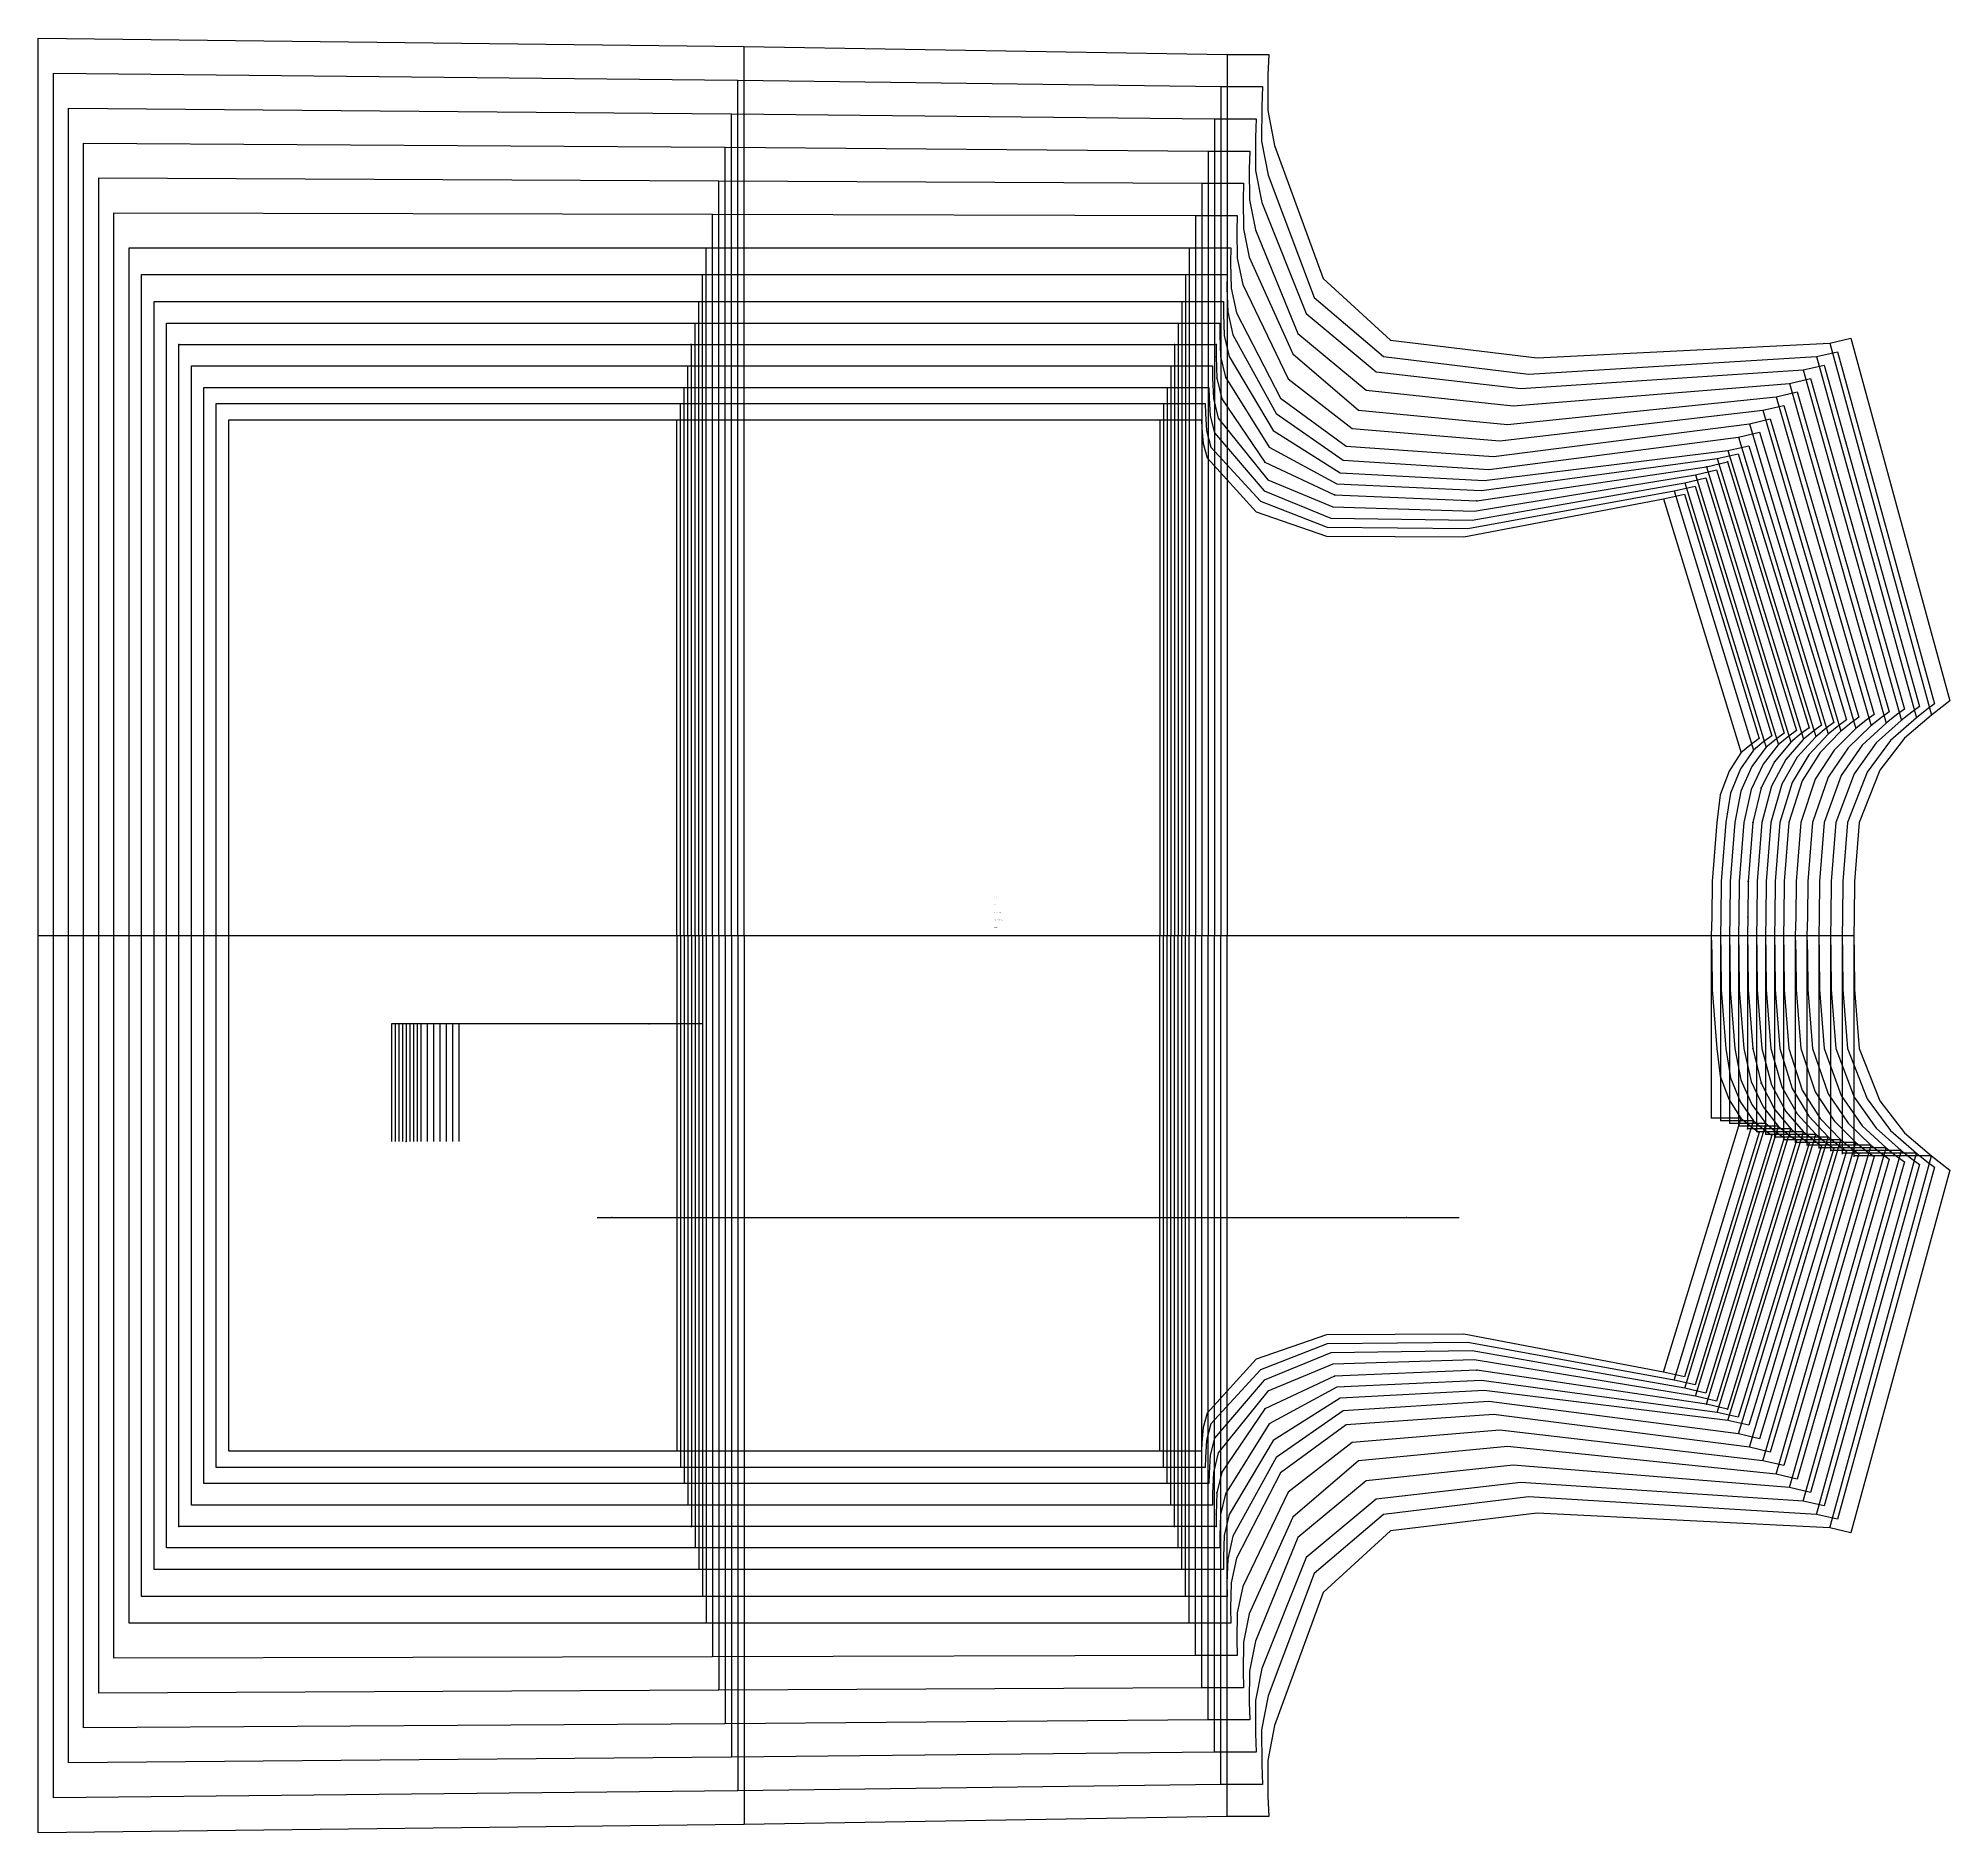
# Model space of a CAD drawing. Extents: x -2056 to 1542, y -610 to 774.
# Drawn here: x -2056 to -1167, y -61 to 774 of the extents above; entities that cross this region are included whole.
import ezdxf

# ---------------------------------------------------------------- set-up
doc = ezdxf.new("R2010")
doc.units = 0

# ---------------------------------------------------------------- blocks, each defined once
blk = doc.blocks.new('GMH1006FBK_42')
at = {"layer": '1'}
for points in [[(-1967.8066, 356.4154), (-1967.8066, 596.4124)], [(-1967.8066, 596.4124), (-1759.6206, 596.4124), (-1759.3107, 596.4124), (-1534.4649, 596.4124), (-1534.4649, 596.4124), (-1515.0669, 596.4124)], [(-1515.0669, 596.4124), (-1514.8916, 592.3966), (-1514.31, 585.371), (-1512.4151, 578.6781), (-1489.6542, 553.5905), (-1456.9822, 542.1707), (-1393.0072, 541.8481), (-1300.094, 559.5646), (-1300.094, 559.5646), (-1290.3404, 561.8125)], [(-1290.3404, 561.8125), (-1255.5094, 448.0408)], [(-1255.5094, 448.0408), (-1259.1111, 445.3891), (-1264.0133, 441.4165), (-1269.5733, 432.8084), (-1273.6602, 421.8991), (-1275.2807, 408.9299), (-1277.4448, 381.4801), (-1277.6023, 364.899), (-1277.8029, 356.4154)], [(-1967.8066, 116.4184), (-1967.8066, 356.4154)], [(-1277.8029, 356.4154), (-1277.6023, 347.9318), (-1277.4448, 331.3507), (-1275.2807, 303.9009), (-1273.6602, 290.9316), (-1269.5733, 280.0198), (-1264.0133, 271.4143), (-1259.1111, 267.4417), (-1255.5094, 264.79)], [(-1255.5094, 264.79), (-1290.3404, 151.0183)], [(-1290.3404, 151.0183), (-1300.094, 153.2662), (-1300.094, 153.2662), (-1393.0072, 170.9827), (-1456.9822, 170.6601), (-1489.6542, 159.2403), (-1512.4151, 134.1527), (-1514.31, 127.4573), (-1514.8916, 120.4316), (-1515.0669, 116.4184)], [(-1515.0669, 116.4184), (-1534.4649, 116.4184), (-1534.4649, 116.4184), (-1759.3107, 116.4184), (-1759.6206, 116.4184), (-1967.8066, 116.4184)]]:
    blk.add_lwpolyline(points, dxfattribs=at)
at = {"layer": '5'}
blk.add_line((-1796.3592, 225.166), (-1426.4691, 225.166), dxfattribs=at)
at = {"layer": '7'}
blk.add_line((-1796.3592, 225.166), (-1426.4691, 225.166), dxfattribs=at)
at = {"layer": '8'}
for p, q in [((-1759.3107, 356.4154), (-1759.3107, 596.4124)), ((-1534.4649, 596.4124), (-1534.4649, 356.4154)), ((-1300.094, 559.5646), (-1263.9472, 441.452)), ((-1967.8066, 356.4154), (-1277.8029, 356.4154)), ((-1759.3107, 356.4154), (-1759.3107, 116.4184)), ((-1534.4649, 116.4184), (-1534.4649, 356.4154)), ((-1277.8029, 356.4154), (-1277.8029, 271.3686)), ((-1300.094, 153.2662), (-1263.9472, 271.3787)), ((-1263.9472, 271.3787), (-1277.8029, 271.3787))]:
    blk.add_line(p, q, dxfattribs=at)
blk.add_lwpolyline([(-1778.8916, 315.2776), (-1892.041, 315.2776), (-1892.041, 260.5888)], dxfattribs=at)
at = {"layer": '1'}
for s, p in [('SIZE: 42', (-1611.658, 359.9714)), ('Piece Name: GMH1006FBK', (-1611.658, 356.4154))]:
    blk.add_text(s, height=0.25, dxfattribs=at).set_placement(p)
blk = doc.blocks.new('GMH1006FBK_44')
at = {"layer": '1'}
for points in [[(-1973.6055, 356.4154), (-1973.6055, 603.913)], [(-1973.6055, 603.913), (-1757.9188, 603.913), (-1757.6089, 603.913), (-1532.7631, 603.913), (-1532.7631, 603.913), (-1513.3651, 603.913)], [(-1513.3651, 603.913), (-1513.2482, 599.3384), (-1512.7326, 591.3349), (-1510.7133, 583.6794), (-1487.6501, 558.5588), (-1456.5377, 546.443), (-1391.1403, 545.7622), (-1295.0953, 563.3136), (-1295.0953, 563.3136), (-1285.3417, 565.5615)], [(-1285.3417, 565.5615), (-1249.7105, 449.2905)], [(-1249.7105, 449.2905), (-1253.3122, 446.6387), (-1258.2144, 442.6662), (-1264.2774, 433.9083), (-1268.8875, 422.7119), (-1271.0795, 408.9299), (-1273.2436, 381.4801), (-1273.4011, 364.899), (-1273.6018, 356.4154)], [(-1973.6055, 108.9178), (-1973.6055, 356.4154)], [(-1273.6018, 356.4154), (-1273.4011, 347.9318), (-1273.2436, 331.3507), (-1271.0795, 303.9009), (-1268.8875, 290.1189), (-1264.2774, 278.92), (-1258.2144, 270.1646), (-1253.3122, 266.192), (-1249.7105, 263.5403)], [(-1249.7105, 263.5403), (-1285.3417, 147.2693)], [(-1285.3417, 147.2693), (-1295.0953, 149.5171), (-1295.0953, 149.5171), (-1391.1403, 167.0685), (-1456.5377, 166.3878), (-1487.6501, 154.272), (-1510.7133, 129.1514), (-1512.7326, 121.4933), (-1513.2482, 113.4898), (-1513.3651, 108.9178)], [(-1513.3651, 108.9178), (-1532.7631, 108.9178), (-1532.7631, 108.9178), (-1757.6089, 108.9178), (-1757.9188, 108.9178), (-1973.6055, 108.9178)]]:
    blk.add_lwpolyline(points, dxfattribs=at)
at = {"layer": '5'}
blk.add_line((-1794.6574, 225.166), (-1424.7673, 225.166), dxfattribs=at)
at = {"layer": '7'}
blk.add_line((-1794.6574, 225.166), (-1424.7673, 225.166), dxfattribs=at)
at = {"layer": '8'}
for p, q in [((-1757.6089, 356.4154), (-1757.6089, 603.913)), ((-1532.7631, 603.913), (-1532.7631, 356.4154)), ((-1295.0953, 563.3136), (-1258.1484, 442.7017)), ((-1973.6055, 356.4154), (-1273.6018, 356.4154)), ((-1757.6089, 356.4154), (-1757.6089, 108.9178)), ((-1532.7631, 108.9178), (-1532.7631, 356.4154)), ((-1273.6018, 356.4154), (-1273.6018, 270.1214)), ((-1295.0953, 149.5171), (-1258.1484, 270.1291)), ((-1258.1484, 270.1291), (-1273.6018, 270.1291))]:
    blk.add_line(p, q, dxfattribs=at)
blk.add_lwpolyline([(-1777.1898, 315.2776), (-1890.3392, 315.2776), (-1890.3392, 260.5888)], dxfattribs=at)
at = {"layer": '1'}
for s, p in [('SIZE: 44', (-1611.658, 359.9714)), ('Piece Name: GMH1006FBK', (-1611.658, 356.4154))]:
    blk.add_text(s, height=0.25, dxfattribs=at).set_placement(p)
blk = doc.blocks.new('GMH1006FBK_46')
at = {"layer": '1'}
for points in [[(-1979.4043, 356.4154), (-1979.4043, 611.4136)], [(-1979.4043, 611.4136), (-1756.217, 611.4136), (-1755.9071, 611.4136), (-1531.0613, 611.4136), (-1531.0613, 611.4136), (-1511.6633, 611.4136)], [(-1511.6633, 611.4136), (-1511.5693, 606.6384), (-1511.074, 598.2793), (-1509.0115, 590.2783), (-1485.9153, 563.273), (-1454.9578, 550.5755), (-1389.1565, 549.7069), (-1290.0965, 567.0627), (-1290.0965, 567.0627), (-1280.3429, 569.3106)], [(-1280.3429, 569.3106), (-1243.9117, 450.5402)], [(-1243.9117, 450.5402), (-1247.5134, 447.8884), (-1252.4156, 443.9158), (-1258.9815, 435.0081), (-1264.1098, 423.5247), (-1266.8784, 408.9299), (-1269.0425, 381.4801), (-1269.1999, 364.899), (-1269.4006, 356.4154)], [(-1979.4043, 101.4172), (-1979.4043, 356.4154)], [(-1269.4006, 356.4154), (-1269.1999, 347.9318), (-1269.0425, 331.3507), (-1266.8784, 303.9009), (-1264.1098, 289.3061), (-1258.9815, 277.8202), (-1252.4156, 268.9149), (-1247.5134, 264.9424), (-1243.9117, 262.2906)], [(-1243.9117, 262.2906), (-1280.3429, 143.5202)], [(-1280.3429, 143.5202), (-1290.0965, 145.7681), (-1290.0965, 145.7681), (-1389.1565, 163.1239), (-1454.9578, 162.2552), (-1485.9153, 149.5578), (-1509.0115, 122.5525), (-1511.074, 114.549), (-1511.5693, 106.1898), (-1511.6633, 101.4172)], [(-1511.6633, 101.4172), (-1531.0613, 101.4172), (-1531.0613, 101.4172), (-1755.9071, 101.4172), (-1756.217, 101.4172), (-1979.4043, 101.4172)]]:
    blk.add_lwpolyline(points, dxfattribs=at)
at = {"layer": '5'}
blk.add_line((-1792.9556, 225.166), (-1423.0655, 225.166), dxfattribs=at)
at = {"layer": '7'}
blk.add_line((-1792.9556, 225.166), (-1423.0655, 225.166), dxfattribs=at)
at = {"layer": '8'}
for p, q in [((-1755.9071, 356.4154), (-1755.9071, 611.4136)), ((-1531.0613, 611.4136), (-1531.0613, 356.4154)), ((-1290.0965, 567.0627), (-1252.3496, 443.9514)), ((-1979.4043, 356.4154), (-1269.4006, 356.4154)), ((-1755.9071, 356.4154), (-1755.9071, 101.4172)), ((-1531.0613, 101.4172), (-1531.0613, 356.4154)), ((-1269.4006, 356.4154), (-1269.4006, 268.8768)), ((-1290.0965, 145.7681), (-1252.3496, 268.8794)), ((-1252.3496, 268.8794), (-1269.4006, 268.8794))]:
    blk.add_line(p, q, dxfattribs=at)
blk.add_lwpolyline([(-1775.488, 315.2776), (-1888.6374, 315.2776), (-1888.6374, 260.5888)], dxfattribs=at)
at = {"layer": '1'}
for s, p in [('SIZE: 46', (-1611.658, 359.9714)), ('Piece Name: GMH1006FBK', (-1611.658, 356.4154))]:
    blk.add_text(s, height=0.25, dxfattribs=at).set_placement(p)
blk = doc.blocks.new('GMH1006FBK_48')
at = {"layer": '1'}
for points in [[(-1985.2031, 356.4154), (-1985.2031, 621.4136)], [(-1985.2031, 621.4136), (-1754.5152, 621.4136), (-1754.2053, 621.4136), (-1529.3594, 621.4136), (-1529.3594, 621.4136), (-1509.9615, 621.4136)], [(-1509.9615, 621.4136), (-1509.9412, 615.9247), (-1509.5297, 606.3107), (-1507.3097, 597.0779), (-1484.2135, 568.3987), (-1453.9875, 555.846), (-1388.1583, 553.9334), (-1285.0978, 570.8117), (-1285.0978, 570.8117), (-1275.3442, 573.0596)], [(-1275.3442, 573.0596), (-1238.1129, 451.7899)], [(-1238.1129, 451.7899), (-1241.7146, 449.1381), (-1246.6168, 445.1655), (-1253.6831, 436.1079), (-1259.3346, 424.3375), (-1262.6772, 408.9299), (-1264.8413, 381.4801), (-1264.9988, 364.899), (-1265.1995, 356.4154)], [(-1985.2031, 91.4172), (-1985.2031, 356.4154)], [(-1265.1995, 356.4154), (-1264.9988, 347.9318), (-1264.8413, 331.3507), (-1262.6772, 303.9009), (-1259.3346, 288.4932), (-1253.6831, 276.7204), (-1246.6168, 267.6653), (-1241.7146, 263.6927), (-1238.1129, 261.0409)], [(-1238.1129, 261.0409), (-1275.3442, 139.7712)], [(-1275.3442, 139.7712), (-1285.0978, 142.0191), (-1285.0978, 142.0191), (-1388.1583, 158.8974), (-1453.9875, 156.9847), (-1484.2135, 144.4321), (-1507.3097, 115.7529), (-1509.5297, 106.5175), (-1509.9412, 96.9036), (-1509.9615, 91.4172)], [(-1509.9615, 91.4172), (-1529.3594, 91.4172), (-1529.3594, 91.4172), (-1754.2053, 91.4172), (-1754.5152, 91.4172), (-1985.2031, 91.4172)]]:
    blk.add_lwpolyline(points, dxfattribs=at)
at = {"layer": '5'}
blk.add_line((-1791.2538, 225.166), (-1421.3637, 225.166), dxfattribs=at)
at = {"layer": '7'}
blk.add_line((-1791.2538, 225.166), (-1421.3637, 225.166), dxfattribs=at)
at = {"layer": '8'}
for p, q in [((-1754.2053, 356.4154), (-1754.2053, 621.4136)), ((-1529.3594, 621.4136), (-1529.3594, 356.4154)), ((-1285.0978, 570.8117), (-1246.5508, 445.2011)), ((-1985.2031, 356.4154), (-1265.1995, 356.4154)), ((-1754.2053, 356.4154), (-1754.2053, 91.4172)), ((-1529.3594, 91.4172), (-1529.3594, 356.4154)), ((-1265.1995, 356.4154), (-1265.1995, 267.6297)), ((-1285.0978, 142.0191), (-1246.5508, 267.6297)), ((-1246.5508, 267.6297), (-1265.1995, 267.6297))]:
    blk.add_line(p, q, dxfattribs=at)
blk.add_lwpolyline([(-1773.7862, 315.2776), (-1886.9356, 315.2776), (-1886.9356, 260.5888)], dxfattribs=at)
at = {"layer": '1'}
for s, p in [('SIZE: 48', (-1611.658, 359.9714)), ('Piece Name: GMH1006FBK', (-1611.658, 356.4154))]:
    blk.add_text(s, height=0.25, dxfattribs=at).set_placement(p)
blk = doc.blocks.new('GMH1006FBK_50')
at = {"layer": '1'}
for points in [[(-1991.0019, 356.4154), (-1991.0019, 631.4136)], [(-1991.0019, 631.4136), (-1752.8134, 631.4136), (-1752.5035, 631.4136), (-1527.6577, 631.4136), (-1527.6577, 631.4136), (-1508.2597, 631.4136)], [(-1508.2597, 631.4136), (-1508.2597, 625.7265), (-1507.8711, 615.7595), (-1505.6079, 606.1787), (-1485.641, 576.6537), (-1453.2052, 561.528), (-1386.9036, 558.5969), (-1280.0991, 574.5607), (-1280.0991, 574.5607), (-1270.3455, 576.8086)], [(-1270.3455, 576.8086), (-1232.3141, 453.0395)], [(-1232.3141, 453.0395), (-1235.9158, 450.3878), (-1240.818, 446.4152), (-1248.3847, 437.2102), (-1254.5568, 425.1503), (-1258.4761, 408.9299), (-1260.6401, 381.4801), (-1260.7976, 364.899), (-1260.9983, 356.4154)], [(-1991.0019, 81.4172), (-1991.0019, 356.4154)], [(-1260.9983, 356.4154), (-1260.7976, 347.9318), (-1260.6401, 331.3507), (-1258.4761, 303.9009), (-1254.5568, 287.6805), (-1248.3847, 275.6205), (-1240.818, 266.4156), (-1235.9158, 262.443), (-1232.3141, 259.7912)], [(-1232.3141, 259.7912), (-1270.3455, 136.0221)], [(-1270.3455, 136.0221), (-1280.0991, 138.27), (-1280.0991, 138.27), (-1386.9036, 154.2339), (-1453.2052, 151.3028), (-1485.641, 136.1771), (-1505.6079, 106.6521), (-1507.8711, 97.0712), (-1508.2597, 87.1043), (-1508.2597, 81.4172)], [(-1508.2597, 81.4172), (-1527.6577, 81.4172), (-1527.6577, 81.4172), (-1752.5035, 81.4172), (-1752.8134, 81.4172), (-1991.0019, 81.4172)]]:
    blk.add_lwpolyline(points, dxfattribs=at)
at = {"layer": '2'}
for p in [(-1991.0019, 631.4136), (-1991.0019, 631.4136), (-1752.5035, 631.4136), (-1527.6577, 631.4136), (-1527.6577, 631.4136), (-1527.6577, 631.4136), (-1508.2597, 631.4136), (-1508.2597, 631.4136), (-1280.0991, 574.5607), (-1280.0991, 574.5607), (-1280.0991, 574.5607), (-1270.3455, 576.8086), (-1270.3455, 576.8086), (-1240.818, 446.4152), (-1240.752, 446.4508), (-1232.3141, 453.0395), (-1232.3141, 453.0395), (-1991.0019, 356.4154), (-1991.0019, 356.4154), (-1991.0019, 356.4154), (-1752.5035, 356.4154), (-1752.5035, 356.4154), (-1527.6577, 356.4154), (-1527.6577, 356.4154), (-1260.9983, 356.4154), (-1260.9983, 356.4154), (-1260.9983, 356.4154), (-1260.9983, 356.4154), (-1885.2338, 315.2776), (-1772.0844, 315.2776), (-1885.2338, 260.5888), (-1260.9983, 266.38), (-1260.9983, 266.38), (-1240.818, 266.4156), (-1240.752, 266.38), (-1240.752, 266.38), (-1232.3141, 259.7912), (-1232.3141, 259.7912), (-1789.552, 225.166), (-1419.6619, 225.166), (-1280.0991, 138.27), (-1280.0991, 138.27), (-1280.0991, 138.27), (-1270.3455, 136.0221), (-1270.3455, 136.0221), (-1991.0019, 81.4172), (-1991.0019, 81.4172), (-1752.5035, 81.4172), (-1527.6577, 81.4172), (-1527.6577, 81.4172), (-1527.6577, 81.4172), (-1508.2597, 81.4172), (-1508.2597, 81.4172)]:
    blk.add_point(p, dxfattribs=at)
at = {"layer": '3'}
for p in [(-1752.8134, 631.4136), (-1752.5035, 631.4136), (-1508.2597, 625.7265), (-1507.8711, 615.7595), (-1505.6079, 606.1787), (-1485.641, 576.6537), (-1453.2052, 561.528), (-1386.9036, 558.5969), (-1235.9158, 450.3878), (-1248.3847, 437.2102), (-1254.5568, 425.1503), (-1258.4761, 408.9299), (-1260.6401, 381.4801), (-1260.7976, 364.899), (-1260.7976, 347.9318), (-1260.6401, 331.3507), (-1258.4761, 303.9009), (-1254.5568, 287.6805), (-1248.3847, 275.6205), (-1235.9158, 262.443), (-1453.2052, 151.3028), (-1386.9036, 154.2339), (-1485.641, 136.1771), (-1505.6079, 106.6521), (-1507.8711, 97.0712), (-1752.8134, 81.4172), (-1752.5035, 81.4172), (-1508.2597, 87.1043)]:
    blk.add_point(p, dxfattribs=at)
at = {"layer": '4'}
for p in [(-1752.5035, 631.4136, -3.998), (-1280.0991, 574.5607, -3.998), (-1280.0991, 138.27, -3.998), (-1752.5035, 81.4172, -3.998)]:
    blk.add_point(p, dxfattribs=at)
at = {"layer": '5'}
blk.add_line((-1789.552, 225.166), (-1419.6619, 225.166), dxfattribs=at)
at = {"layer": '7'}
blk.add_line((-1789.552, 225.166), (-1419.6619, 225.166), dxfattribs=at)
at = {"layer": '8'}
for p, q in [((-1752.5035, 356.4154), (-1752.5035, 631.4136)), ((-1527.6577, 631.4136), (-1527.6577, 356.4154)), ((-1280.0991, 574.5607), (-1240.752, 446.4508)), ((-1991.0019, 356.4154), (-1260.9983, 356.4154)), ((-1752.5035, 356.4154), (-1752.5035, 81.4172)), ((-1527.6577, 81.4172), (-1527.6577, 356.4154)), ((-1260.9983, 356.4154), (-1260.9983, 266.38)), ((-1280.0991, 138.27), (-1240.752, 266.38)), ((-1240.752, 266.38), (-1260.9983, 266.38))]:
    blk.add_line(p, q, dxfattribs=at)
blk.add_lwpolyline([(-1772.0844, 315.2776), (-1885.2338, 315.2776), (-1885.2338, 260.5888)], dxfattribs=at)
at = {"layer": '1'}
for s, p in [('SIZE: 50', (-1611.658, 374.1954)), ('CATEGORY: BACK', (-1611.658, 367.0834)), ('Fabric: 1', (-1611.658, 370.6394)), ('ANNOTATION: 1XFABRIC', (-1611.658, 363.5274)), ('Quantity: 1', (-1611.658, 359.9714)), ('Piece Name: GMH1006FBK', (-1611.658, 356.4154))]:
    blk.add_text(s, height=0.25, dxfattribs=at).set_placement(p)
at = {"layer": '2'}
for s, p in [('# 20', (-1991.0019, 631.4136)), ('# 20', (-1991.0019, 631.4136)), ('# 21', (-1752.5035, 631.4136)), ('# 23', (-1527.6577, 631.4136)), ('# 23', (-1527.6577, 631.4136)), ('# 23', (-1527.6577, 631.4136)), ('# 23', (-1508.2597, 631.4136)), ('# 23', (-1508.2597, 631.4136)), ('# 28', (-1280.0991, 574.5607)), ('# 28', (-1280.0991, 574.5607)), ('# 28', (-1270.3455, 576.8086)), ('# 28', (-1270.3455, 576.8086)), ('# 29', (-1240.818, 446.4152)), ('# 29', (-1240.752, 446.4508)), ('# 29', (-1232.3141, 453.0395)), ('# 29', (-1232.3141, 453.0395)), ('# 19', (-1991.0019, 356.4154)), ('# 19', (-1991.0019, 356.4154)), ('# 19', (-1991.0019, 356.4154)), ('# 31', (-1752.5035, 356.4154)), ('# 31', (-1752.5035, 356.4154)), ('# 31', (-1527.6577, 356.4154)), ('# 31', (-1527.6577, 356.4154)), ('# 1', (-1260.9983, 356.4154)), ('# 1', (-1260.9983, 356.4154)), ('# 1', (-1260.9983, 356.4154)), ('# 33', (-1260.9983, 266.38)), ('# 34', (-1260.9983, 266.38)), ('# 5', (-1240.818, 266.4156)), ('# 5', (-1240.752, 266.38)), ('# 5', (-1240.752, 266.38)), ('# 6', (-1232.3141, 259.7912)), ('# 6', (-1232.3141, 259.7912)), ('# 8', (-1280.0991, 138.27)), ('# 8', (-1280.0991, 138.27)), ('# 7', (-1270.3455, 136.0221)), ('# 7', (-1270.3455, 136.0221)), ('# 18', (-1991.0019, 81.4172)), ('# 18', (-1991.0019, 81.4172)), ('# 32', (-1752.5035, 81.4172)), ('# 14', (-1527.6577, 81.4172)), ('# 15', (-1527.6577, 81.4172)), ('# 15', (-1527.6577, 81.4172)), ('# 13', (-1508.2597, 81.4172)), ('# 13', (-1508.2597, 81.4172))]:
    blk.add_text(s, height=0.25, dxfattribs=at).set_placement(p)
at = {"layer": '3'}
for s, p in [('# 21', (-1752.8134, 631.4136)), ('# 22', (-1752.5035, 631.4136)), ('# 24', (-1505.6079, 606.1787)), ('# 25', (-1485.641, 576.6537)), ('# 26', (-1453.2052, 561.528)), ('# 27', (-1386.9036, 558.5969)), ('# 30', (-1254.5568, 425.1503)), ('# 3', (-1258.4761, 408.9299)), ('# 2', (-1260.6401, 381.4801)), ('# 2', (-1260.6401, 331.3507)), ('# 3', (-1258.4761, 303.9009)), ('# 4', (-1254.5568, 287.6805)), ('# 10', (-1453.2052, 151.3028)), ('# 9', (-1386.9036, 154.2339)), ('# 11', (-1485.641, 136.1771)), ('# 12', (-1505.6079, 106.6521)), ('# 17', (-1752.8134, 81.4172)), ('# 16', (-1752.5035, 81.4172))]:
    blk.add_text(s, height=0.25, dxfattribs=at).set_placement(p)
at = {"layer": '8'}
for s, p in [('O', (-1527.6577, 631.4136)), ('O', (-1280.0991, 574.5607)), ('W', (-1991.0019, 356.4154)), ('O', (-1752.5035, 356.4154)), ('O', (-1752.5035, 356.4154)), ('NM', (-1260.9983, 356.4154)), ('B', (-1772.0844, 315.2776)), ('NM', (-1240.752, 266.38)), ('O', (-1280.0991, 138.27)), ('O', (-1527.6577, 81.4172))]:
    blk.add_text(s, height=0.25, dxfattribs=at).set_placement(p)
blk = doc.blocks.new('GMH1006FBK_52')
at = {"layer": '1'}
for points in [[(-1996.8007, 356.4154), (-1996.8007, 641.4135)], [(-1996.8007, 641.4135), (-1751.1116, 641.4135), (-1750.8017, 641.4135), (-1525.9559, 641.4135), (-1525.9559, 641.4135), (-1506.5579, 641.4135)], [(-1506.5579, 641.4135), (-1506.5579, 635.7468), (-1506.1667, 625.818), (-1503.9061, 616.2777), (-1483.6598, 583.6413), (-1452.0469, 566.575), (-1384.7954, 563.5549), (-1275.1004, 578.3098), (-1275.1004, 578.3098), (-1265.3468, 580.5577)], [(-1265.3468, 580.5577), (-1226.5152, 454.2892)], [(-1226.5152, 454.2892), (-1230.117, 451.6375), (-1235.0192, 447.6649), (-1243.0913, 438.3075), (-1249.7842, 425.9606), (-1254.2749, 408.9299), (-1256.439, 381.4801), (-1256.5965, 364.899), (-1256.7971, 356.4154)], [(-1996.8007, 71.4172), (-1996.8007, 356.4154)], [(-1256.7971, 356.4154), (-1256.5965, 347.9318), (-1256.439, 331.3507), (-1254.2749, 303.9009), (-1249.7842, 286.8702), (-1243.0913, 274.5207), (-1235.0192, 265.1659), (-1230.117, 261.1933), (-1226.5152, 258.5416)], [(-1226.5152, 258.5416), (-1265.3468, 132.2731)], [(-1265.3468, 132.2731), (-1275.1004, 134.521), (-1275.1004, 134.521), (-1384.7954, 149.2758), (-1452.0469, 146.2558), (-1483.6598, 129.1895), (-1503.9061, 96.5531), (-1506.1667, 87.0103), (-1506.5579, 77.0814), (-1506.5579, 71.4172)], [(-1506.5579, 71.4172), (-1525.9559, 71.4172), (-1525.9559, 71.4172), (-1750.8017, 71.4172), (-1751.1116, 71.4172), (-1996.8007, 71.4172)]]:
    blk.add_lwpolyline(points, dxfattribs=at)
at = {"layer": '5'}
blk.add_line((-1787.8502, 225.166), (-1417.9601, 225.166), dxfattribs=at)
at = {"layer": '7'}
blk.add_line((-1787.8502, 225.166), (-1417.9601, 225.166), dxfattribs=at)
at = {"layer": '8'}
for p, q in [((-1750.8017, 356.4154), (-1750.8017, 641.4135)), ((-1525.9559, 641.4135), (-1525.9559, 356.4154)), ((-1275.1004, 578.3098), (-1234.9531, 447.7004)), ((-1996.8007, 356.4154), (-1256.7971, 356.4154)), ((-1750.8017, 356.4154), (-1750.8017, 71.4172)), ((-1525.9559, 71.4172), (-1525.9559, 356.4154)), ((-1256.7971, 356.4154), (-1256.7971, 265.1354)), ((-1275.1004, 134.521), (-1234.9531, 265.1303)), ((-1234.9531, 265.1303), (-1256.7971, 265.1303))]:
    blk.add_line(p, q, dxfattribs=at)
blk.add_lwpolyline([(-1770.3826, 315.2776), (-1883.532, 315.2776), (-1883.532, 260.5888)], dxfattribs=at)
at = {"layer": '1'}
for s, p in [('SIZE: 52', (-1611.658, 359.9714)), ('Piece Name: GMH1006FBK', (-1611.658, 356.4154))]:
    blk.add_text(s, height=0.25, dxfattribs=at).set_placement(p)
blk = doc.blocks.new('GMH1006FBK_54')
at = {"layer": '1'}
for points in [[(-2002.5995, 356.4154), (-2002.5995, 651.4135)], [(-2002.5995, 651.4135), (-1749.4098, 651.4135), (-1749.0999, 651.4135), (-1524.2541, 651.4135), (-1524.2541, 651.4135), (-1504.8561, 651.4135)], [(-1504.8561, 651.4135), (-1504.8637, 645.6579), (-1504.4827, 635.5741), (-1502.2043, 625.8789), (-1481.7014, 591.3501), (-1450.5636, 571.7668), (-1383.4745, 568.1193), (-1270.1017, 582.0588), (-1270.1017, 582.0588), (-1260.3481, 584.3067)], [(-1260.3481, 584.3067), (-1220.7164, 455.5389)], [(-1220.7164, 455.5389), (-1224.3182, 452.8871), (-1229.2204, 448.9146), (-1237.7929, 439.4099), (-1245.009, 426.7759), (-1250.0738, 408.9299), (-1252.2378, 381.4801), (-1252.3953, 364.899), (-1252.596, 356.4154)], [(-2002.5995, 61.4173), (-2002.5995, 356.4154)], [(-1252.596, 356.4154), (-1252.3953, 347.9318), (-1252.2378, 331.3507), (-1250.0738, 303.9009), (-1245.009, 286.0548), (-1237.7929, 273.4183), (-1229.2204, 263.9162), (-1224.3182, 259.9436), (-1220.7164, 257.2919)], [(-1220.7164, 257.2919), (-1260.3481, 128.524)], [(-1260.3481, 128.524), (-1270.1017, 130.772), (-1270.1017, 130.772), (-1383.4745, 144.7115), (-1450.5636, 141.064), (-1481.7014, 121.4806), (-1502.2043, 86.9519), (-1504.4827, 77.2541), (-1504.8637, 67.1703), (-1504.8561, 61.4173)], [(-1504.8561, 61.4173), (-1524.2541, 61.4173), (-1524.2541, 61.4173), (-1749.0999, 61.4173), (-1749.4098, 61.4173), (-2002.5995, 61.4173)]]:
    blk.add_lwpolyline(points, dxfattribs=at)
at = {"layer": '5'}
blk.add_line((-1786.1484, 225.166), (-1416.2583, 225.166), dxfattribs=at)
at = {"layer": '7'}
blk.add_line((-1786.1484, 225.166), (-1416.2583, 225.166), dxfattribs=at)
at = {"layer": '8'}
for p, q in [((-1749.0999, 356.4154), (-1749.0999, 651.4135)), ((-1524.2541, 651.4135), (-1524.2541, 356.4154)), ((-1270.1017, 582.0588), (-1229.1543, 448.9501)), ((-2002.5995, 356.4154), (-1252.596, 356.4154)), ((-1749.0999, 356.4154), (-1749.0999, 61.4173)), ((-1524.2541, 61.4173), (-1524.2541, 356.4154)), ((-1252.596, 356.4154), (-1252.596, 263.8883)), ((-1270.1017, 130.772), (-1229.1543, 263.8807)), ((-1229.1543, 263.8807), (-1252.596, 263.8807))]:
    blk.add_line(p, q, dxfattribs=at)
blk.add_lwpolyline([(-1768.6808, 315.2776), (-1881.8302, 315.2776), (-1881.8302, 260.5888)], dxfattribs=at)
at = {"layer": '1'}
for s, p in [('SIZE: 54', (-1611.658, 359.9714)), ('Piece Name: GMH1006FBK', (-1611.658, 356.4154))]:
    blk.add_text(s, height=0.25, dxfattribs=at).set_placement(p)
blk = doc.blocks.new('GMH1006FBK_56')
at = {"layer": '1'}
for points in [[(-2008.3984, 356.4154), (-2008.3984, 663.9129)], [(-2008.3984, 663.9129), (-1747.708, 663.9129), (-1747.3981, 663.9129), (-1522.5523, 663.9129), (-1522.5523, 663.9129), (-1503.1543, 663.9129)], [(-1503.1543, 663.9129), (-1503.2178, 657.6238), (-1502.9003, 646.5977), (-1500.5025, 635.9779), (-1480.2562, 599.3156), (-1449.1336, 577.624), (-1381.3918, 573.2552), (-1265.1029, 588.3098), (-1265.1029, 588.3098), (-1255.3493, 590.5577)], [(-1255.3493, 590.5577), (-1214.9176, 456.7886)], [(-1214.9176, 456.7886), (-1218.5193, 454.1368), (-1223.4215, 450.1642), (-1232.497, 440.5097), (-1240.2313, 427.5862), (-1245.8726, 408.9299), (-1248.0367, 381.4801), (-1248.1942, 364.899), (-1248.3948, 356.4154)], [(-2008.3984, 48.9179), (-2008.3984, 356.4154)], [(-1248.3948, 356.4154), (-1248.1942, 347.9318), (-1248.0367, 331.3507), (-1245.8726, 303.9009), (-1240.2313, 285.2446), (-1232.497, 272.3185), (-1223.4215, 262.6665), (-1218.5193, 258.694), (-1214.9176, 256.0422)], [(-1214.9176, 256.0422), (-1255.3493, 122.2731)], [(-1255.3493, 122.2731), (-1265.1029, 124.521), (-1265.1029, 124.521), (-1381.3918, 139.5756), (-1449.1336, 135.2068), (-1480.2562, 113.5152), (-1500.5025, 76.8528), (-1502.9003, 66.2305), (-1503.2178, 55.2044), (-1503.1543, 48.9179)], [(-1503.1543, 48.9179), (-1522.5523, 48.9179), (-1522.5523, 48.9179), (-1747.3981, 48.9179), (-1747.708, 48.9179), (-2008.3984, 48.9179)]]:
    blk.add_lwpolyline(points, dxfattribs=at)
at = {"layer": '5'}
blk.add_line((-1784.4466, 225.166), (-1414.5565, 225.166), dxfattribs=at)
at = {"layer": '7'}
blk.add_line((-1784.4466, 225.166), (-1414.5565, 225.166), dxfattribs=at)
at = {"layer": '8'}
for p, q in [((-1747.3981, 356.4154), (-1747.3981, 663.9129)), ((-1522.5523, 663.9129), (-1522.5523, 356.4154)), ((-1265.1029, 588.3098), (-1223.3555, 450.1998)), ((-2008.3984, 356.4154), (-1248.3948, 356.4154)), ((-1747.3981, 356.4154), (-1747.3981, 48.9179)), ((-1522.5523, 48.9179), (-1522.5523, 356.4154)), ((-1248.3948, 356.4154), (-1248.3948, 262.57)), ((-1265.1029, 124.521), (-1223.3555, 262.631)), ((-1223.3555, 262.631), (-1248.3948, 262.631))]:
    blk.add_line(p, q, dxfattribs=at)
blk.add_lwpolyline([(-1766.979, 315.2776), (-1880.1284, 315.2776), (-1880.1284, 260.5888)], dxfattribs=at)
at = {"layer": '1'}
for s, p in [('SIZE: 56', (-1611.658, 359.9714)), ('Piece Name: GMH1006FBK', (-1611.658, 356.4154))]:
    blk.add_text(s, height=0.25, dxfattribs=at).set_placement(p)
blk = doc.blocks.new('GMH1006FBK_58')
at = {"layer": '1'}
for points in [[(-2014.1972, 356.4154), (-2014.1972, 676.4122)], [(-2014.1972, 676.4122), (-1746.0062, 676.4122), (-1745.6963, 676.4122), (-1520.8504, 676.4122), (-1520.8504, 676.4122), (-1501.4525, 676.4122)], [(-1501.4525, 676.4122), (-1501.5719, 669.6101), (-1501.3102, 657.6822), (-1498.8007, 646.1786), (-1478.2978, 606.5114), (-1447.7823, 584.0781), (-1379.1184, 579.341), (-1260.1042, 594.5607), (-1260.1042, 594.5607), (-1250.3506, 596.8086)], [(-1250.3506, 596.8086), (-1209.1188, 458.0383)], [(-1209.1188, 458.0383), (-1212.7205, 455.3865), (-1217.6227, 451.4139), (-1227.1985, 441.6095), (-1235.4561, 428.399), (-1241.6714, 408.9299), (-1243.8355, 381.4801), (-1243.993, 364.899), (-1244.1936, 356.4154)], [(-2014.1972, 36.4186), (-2014.1972, 356.4154)], [(-1244.1936, 356.4154), (-1243.993, 347.9318), (-1243.8355, 331.3507), (-1241.6714, 303.9009), (-1235.4561, 284.4318), (-1227.1985, 271.2187), (-1217.6227, 261.4169), (-1212.7205, 257.4443), (-1209.1188, 254.7925)], [(-1209.1188, 254.7925), (-1250.3506, 116.0222)], [(-1250.3506, 116.0222), (-1260.1042, 118.2701), (-1260.1042, 118.2701), (-1379.1184, 133.4897), (-1447.7823, 128.7526), (-1478.2978, 106.3194), (-1498.8007, 66.6522), (-1501.3102, 55.146), (-1501.5719, 43.2182), (-1501.4525, 36.4186)], [(-1501.4525, 36.4186), (-1520.8504, 36.4186), (-1520.8504, 36.4186), (-1745.6963, 36.4186), (-1746.0062, 36.4186), (-2014.1972, 36.4186)]]:
    blk.add_lwpolyline(points, dxfattribs=at)
at = {"layer": '5'}
blk.add_line((-1782.7448, 225.166), (-1412.8547, 225.166), dxfattribs=at)
at = {"layer": '7'}
blk.add_line((-1782.7448, 225.166), (-1412.8547, 225.166), dxfattribs=at)
at = {"layer": '8'}
for p, q in [((-1745.6963, 356.4154), (-1745.6963, 676.4122)), ((-1520.8504, 676.4122), (-1520.8504, 356.4154)), ((-1260.1042, 594.5607), (-1217.5567, 451.4495)), ((-2014.1972, 356.4154), (-1244.1936, 356.4154)), ((-1745.6963, 356.4154), (-1745.6963, 36.4186)), ((-1520.8504, 36.4186), (-1520.8504, 356.4154)), ((-1244.1936, 356.4154), (-1244.1936, 261.2543)), ((-1260.1042, 118.2701), (-1217.5567, 261.3813)), ((-1217.5567, 261.3813), (-1244.1936, 261.3813))]:
    blk.add_line(p, q, dxfattribs=at)
blk.add_lwpolyline([(-1765.2772, 315.2776), (-1878.4266, 315.2776), (-1878.4266, 260.5888)], dxfattribs=at)
at = {"layer": '1'}
for s, p in [('SIZE: 58', (-1611.658, 359.9714)), ('Piece Name: GMH1006FBK', (-1611.658, 356.4154))]:
    blk.add_text(s, height=0.25, dxfattribs=at).set_placement(p)
blk = doc.blocks.new('GMH1006FBK_60')
at = {"layer": '1'}
for points in [[(-2021.2457, 356.4154), (-2021.2457, 692.6631)], [(-2021.2457, 692.6631), (-1743.0547, 692.0129), (-1742.7449, 692.0129), (-1517.899, 691.4135), (-1517.899, 691.4135), (-1498.501, 691.4135)], [(-1498.501, 691.4135), (-1498.6636, 684.1871), (-1498.4527, 671.5126), (-1495.8492, 659.2774), (-1474.7088, 615.503), (-1444.907, 592.2518), (-1376.167, 586.5699), (-1253.8558, 600.8116), (-1253.8558, 600.8116), (-1244.1022, 603.0595)], [(-1244.1022, 603.0595), (-1202.0703, 459.2879)], [(-1202.0703, 459.2879), (-1205.672, 456.6362), (-1210.5742, 452.6636), (-1220.6529, 442.7093), (-1229.4312, 429.2118), (-1236.2206, 408.9299), (-1238.3847, 381.4801), (-1238.5422, 364.899), (-1238.7428, 356.4154)], [(-2021.2457, 20.1676), (-2021.2457, 356.4154)], [(-1238.7428, 356.4154), (-1238.5422, 347.9318), (-1238.3847, 331.3507), (-1236.2206, 303.9009), (-1229.4312, 283.619), (-1220.6529, 270.1189), (-1210.5742, 260.1672), (-1205.672, 256.1946), (-1202.0703, 253.5428)], [(-1202.0703, 253.5428), (-1244.1022, 109.7712)], [(-1244.1022, 109.7712), (-1253.8558, 112.0191), (-1253.8558, 112.0191), (-1376.167, 126.2609), (-1444.907, 120.5789), (-1474.7088, 97.3278), (-1495.8492, 53.5534), (-1498.4527, 41.3157), (-1498.6636, 28.6411), (-1498.501, 21.4173)], [(-1498.501, 21.4173), (-1517.899, 21.4173), (-1517.899, 21.4173), (-1742.7449, 20.8179), (-1743.0547, 20.8179), (-2021.2457, 20.1676)]]:
    blk.add_lwpolyline(points, dxfattribs=at)
at = {"layer": '5'}
blk.add_line((-1779.7933, 225.166), (-1409.9033, 225.166), dxfattribs=at)
at = {"layer": '7'}
blk.add_line((-1779.7933, 225.166), (-1409.9033, 225.166), dxfattribs=at)
at = {"layer": '8'}
for p, q in [((-1742.7449, 356.4154), (-1742.7449, 692.0129)), ((-1517.899, 691.4135), (-1517.899, 356.4154)), ((-1253.8558, 600.8116), (-1210.5082, 452.6992)), ((-2021.2457, 356.4154), (-1238.7428, 356.4154)), ((-1742.7449, 356.4154), (-1742.7449, 20.8179)), ((-1517.899, 21.4173), (-1517.899, 356.4154)), ((-1238.7428, 356.4154), (-1238.7428, 259.9411)), ((-1253.8558, 112.0191), (-1210.5082, 260.1316)), ((-1210.5082, 260.1316), (-1238.7428, 260.1316))]:
    blk.add_line(p, q, dxfattribs=at)
blk.add_lwpolyline([(-1762.3257, 315.2776), (-1875.4751, 315.2776), (-1875.4751, 260.5888)], dxfattribs=at)
at = {"layer": '1'}
for s, p in [('SIZE: 60', (-1611.658, 359.9714)), ('Piece Name: GMH1006FBK', (-1611.658, 356.4154))]:
    blk.add_text(s, height=0.25, dxfattribs=at).set_placement(p)
blk = doc.blocks.new('GMH1006FBK_62')
at = {"layer": '1'}
for points in [[(-2028.2942, 356.4154), (-2028.2942, 708.914)], [(-2028.2942, 708.914), (-1740.1032, 707.6136), (-1739.7934, 707.611), (-1514.9475, 706.4147), (-1514.9475, 706.4147), (-1495.5495, 706.4147)], [(-1495.5495, 706.4147), (-1495.7629, 698.6982), (-1495.6105, 685.16), (-1492.8978, 672.0764), (-1472.5269, 627.0143), (-1441.9555, 600.8116), (-1372.644, 594.1772), (-1247.6074, 607.0626), (-1247.6074, 607.0626), (-1237.8538, 609.3105)], [(-1237.8538, 609.3105), (-1195.0218, 460.5376)], [(-1195.0218, 460.5376), (-1198.6235, 457.8859), (-1203.5257, 453.9133), (-1214.1074, 443.8092), (-1223.4063, 430.0246), (-1230.7697, 408.9299), (-1232.9338, 381.4801), (-1233.0913, 364.899), (-1233.292, 356.4154)], [(-2028.2942, 3.9167), (-2028.2942, 356.4154)], [(-1233.292, 356.4154), (-1233.0913, 347.9318), (-1232.9338, 331.3507), (-1230.7697, 303.9009), (-1223.4063, 282.8062), (-1214.1074, 269.0191), (-1203.5257, 258.9175), (-1198.6235, 254.9449), (-1195.0218, 252.2932)], [(-1195.0218, 252.2932), (-1237.8538, 103.5203)], [(-1237.8538, 103.5203), (-1247.6074, 105.7682), (-1247.6074, 105.7682), (-1372.644, 118.6536), (-1441.9555, 112.0191), (-1472.5269, 85.8165), (-1492.8978, 40.7544), (-1495.6105, 27.6683), (-1495.7629, 14.1301), (-1495.5495, 6.4161)], [(-1495.5495, 6.4161), (-1514.9475, 6.4161), (-1514.9475, 6.4161), (-1739.7934, 5.2198), (-1740.1032, 5.2172), (-2028.2942, 3.9167)]]:
    blk.add_lwpolyline(points, dxfattribs=at)
at = {"layer": '5'}
blk.add_line((-1776.8418, 225.166), (-1406.9518, 225.166), dxfattribs=at)
at = {"layer": '7'}
blk.add_line((-1776.8418, 225.166), (-1406.9518, 225.166), dxfattribs=at)
at = {"layer": '8'}
for p, q in [((-1739.7934, 356.4154), (-1739.7934, 707.6136)), ((-1514.9475, 706.4147), (-1514.9475, 356.4154)), ((-1247.6074, 607.0626), (-1203.4597, 453.9488)), ((-2028.2942, 356.4154), (-1233.292, 356.4154)), ((-1739.7934, 356.4154), (-1739.7934, 5.2172)), ((-1514.9475, 6.4161), (-1514.9475, 356.4154)), ((-1233.292, 356.4154), (-1233.292, 258.6305)), ((-1247.6074, 105.7682), (-1203.4597, 258.8819)), ((-1203.4597, 258.8819), (-1233.292, 258.8819))]:
    blk.add_line(p, q, dxfattribs=at)
blk.add_lwpolyline([(-1759.3742, 315.2776), (-1872.5236, 315.2776), (-1872.5236, 260.5888)], dxfattribs=at)
at = {"layer": '1'}
for s, p in [('SIZE: 62', (-1611.658, 359.9714)), ('Piece Name: GMH1006FBK', (-1611.658, 356.4154))]:
    blk.add_text(s, height=0.25, dxfattribs=at).set_placement(p)
blk = doc.blocks.new('GMH1006FBK_64')
at = {"layer": '1'}
for points in [[(-2035.3427, 356.4154), (-2035.3427, 725.165)], [(-2035.3427, 725.165), (-1737.1518, 723.2142), (-1736.8419, 723.2117), (-1511.996, 721.4159), (-1511.996, 721.4159), (-1492.598, 721.4159)], [(-1492.598, 721.4159), (-1492.8673, 713.1863), (-1492.7733, 698.7439), (-1489.9463, 684.7764), (-1470.1749, 636.4631), (-1438.4198, 610.1639), (-1370.0989, 602.8411), (-1241.359, 613.3135), (-1241.359, 613.3135), (-1231.6054, 615.5614)], [(-1231.6054, 615.5614), (-1187.9733, 461.7873)], [(-1187.9733, 461.7873), (-1191.575, 459.1355), (-1196.4772, 455.163), (-1207.5592, 444.9115), (-1217.3814, 430.8374), (-1225.3189, 408.9299), (-1227.483, 381.4801), (-1227.6405, 364.899), (-1227.8411, 356.4154)], [(-2035.3427, -12.3343), (-2035.3427, 356.4154)], [(-1227.8411, 356.4154), (-1227.6405, 347.9318), (-1227.483, 331.3507), (-1225.3189, 303.9009), (-1217.3814, 281.9934), (-1207.5592, 267.9167), (-1196.4772, 257.6678), (-1191.575, 253.6952), (-1187.9733, 251.0435)], [(-1187.9733, 251.0435), (-1231.6054, 97.2694)], [(-1231.6054, 97.2694), (-1241.359, 99.5173), (-1241.359, 99.5173), (-1370.0989, 109.9897), (-1438.4198, 102.6669), (-1470.1749, 76.3677), (-1489.9463, 28.0543), (-1492.7733, 14.0844), (-1492.8673, -0.3582), (-1492.598, -8.5853)], [(-1492.598, -8.5853), (-1511.996, -8.5853), (-1511.996, -8.5853), (-1736.8419, -10.381), (-1737.1518, -10.3836), (-2035.3427, -12.3343)]]:
    blk.add_lwpolyline(points, dxfattribs=at)
at = {"layer": '5'}
blk.add_line((-1773.8903, 225.166), (-1404.0003, 225.166), dxfattribs=at)
at = {"layer": '7'}
blk.add_line((-1773.8903, 225.166), (-1404.0003, 225.166), dxfattribs=at)
at = {"layer": '8'}
for p, q in [((-1736.8419, 356.4154), (-1736.8419, 723.2142)), ((-1511.996, 721.4159), (-1511.996, 356.4154)), ((-1241.359, 613.3135), (-1196.4112, 455.1985)), ((-2035.3427, 356.4154), (-1227.8411, 356.4154)), ((-1736.8419, 356.4154), (-1736.8419, -10.3836)), ((-1511.996, -8.5853), (-1511.996, 356.4154)), ((-1227.8411, 356.4154), (-1227.8411, 257.3224)), ((-1241.359, 99.5173), (-1196.4112, 257.6323)), ((-1196.4112, 257.6323), (-1227.8411, 257.6323))]:
    blk.add_line(p, q, dxfattribs=at)
blk.add_lwpolyline([(-1756.4228, 315.2776), (-1869.5721, 315.2776), (-1869.5721, 260.5888)], dxfattribs=at)
at = {"layer": '1'}
for s, p in [('SIZE: 64', (-1611.658, 359.9714)), ('Piece Name: GMH1006FBK', (-1611.658, 356.4154))]:
    blk.add_text(s, height=0.25, dxfattribs=at).set_placement(p)
blk = doc.blocks.new('GMH1006FBK_66')
at = {"layer": '1'}
for points in [[(-2042.3912, 356.4154), (-2042.3912, 741.4159)], [(-2042.3912, 741.4159), (-1734.2003, 738.8149), (-1733.8904, 738.8124), (-1509.0445, 736.4172), (-1509.0445, 736.4172), (-1489.6465, 736.4172)], [(-1489.6465, 736.4172), (-1489.9691, 727.6745), (-1489.9336, 712.3303), (-1486.9948, 697.4764), (-1466.4411, 645.8027), (-1433.8453, 618.6933), (-1366.4769, 610.9894), (-1235.1106, 619.5645), (-1235.1106, 619.5645), (-1225.357, 621.8124)], [(-1225.357, 621.8124), (-1180.9248, 463.037)], [(-1180.9248, 463.037), (-1184.5265, 460.3852), (-1189.4287, 456.4126), (-1201.0137, 446.0113), (-1211.3565, 431.6502), (-1219.8681, 408.9299), (-1222.0322, 381.4801), (-1222.1896, 364.899), (-1222.3903, 356.4154)], [(-2042.3912, -28.5852), (-2042.3912, 356.4154)], [(-1222.3903, 356.4154), (-1222.1896, 347.9318), (-1222.0322, 331.3507), (-1219.8681, 303.9009), (-1211.3565, 281.1806), (-1201.0137, 266.8169), (-1189.4287, 256.4181), (-1184.5265, 252.4456), (-1180.9248, 249.7938)], [(-1180.9248, 249.7938), (-1225.357, 91.0184)], [(-1225.357, 91.0184), (-1235.1106, 93.2663), (-1235.1106, 93.2663), (-1366.4769, 101.8414), (-1433.8453, 94.1375), (-1466.4411, 67.0281), (-1486.9948, 15.3544), (-1489.9336, 0.4979), (-1489.9691, -14.8463), (-1489.6465, -23.5865)], [(-1489.6465, -23.5865), (-1509.0445, -23.5865), (-1509.0445, -23.5865), (-1733.8904, -25.9817), (-1734.2003, -25.9842), (-2042.3912, -28.5852)]]:
    blk.add_lwpolyline(points, dxfattribs=at)
at = {"layer": '5'}
blk.add_line((-1770.9389, 225.166), (-1401.0488, 225.166), dxfattribs=at)
at = {"layer": '7'}
blk.add_line((-1770.9389, 225.166), (-1401.0488, 225.166), dxfattribs=at)
at = {"layer": '8'}
for p, q in [((-1733.8904, 356.4154), (-1733.8904, 738.8149)), ((-1509.0445, 736.4172), (-1509.0445, 356.4154)), ((-1235.1106, 619.5645), (-1189.3627, 456.4482)), ((-2042.3912, 356.4154), (-1222.3903, 356.4154)), ((-1733.8904, 356.4154), (-1733.8904, -25.9842)), ((-1509.0445, -23.5865), (-1509.0445, 356.4154)), ((-1222.3903, 356.4154), (-1222.3903, 256.0168)), ((-1235.1106, 93.2663), (-1189.3627, 256.3826)), ((-1189.3627, 256.3826), (-1222.3903, 256.3826))]:
    blk.add_line(p, q, dxfattribs=at)
blk.add_lwpolyline([(-1753.4713, 315.2776), (-1866.6207, 315.2776), (-1866.6207, 260.5888)], dxfattribs=at)
at = {"layer": '1'}
for s, p in [('SIZE: 66', (-1611.658, 359.9714)), ('Piece Name: GMH1006FBK', (-1611.658, 356.4154))]:
    blk.add_text(s, height=0.25, dxfattribs=at).set_placement(p)
blk = doc.blocks.new('GMH1006FBK_68')
at = {"layer": '1'}
for points in [[(-2049.4397, 356.4154), (-2049.4397, 757.6668)], [(-2049.4397, 757.6668), (-1731.2488, 754.4156), (-1730.9389, 754.4105), (-1506.093, 751.4184), (-1506.093, 751.4184), (-1486.6951, 751.4184)], [(-1486.6951, 751.4184), (-1487.0685, 742.183), (-1487.0913, 725.9778), (-1484.0433, 710.2755), (-1462.5905, 653.2398), (-1430.3604, 625.8891), (-1362.8752, 617.6823), (-1228.8622, 625.8154), (-1228.8622, 625.8154), (-1219.1086, 628.0633)], [(-1219.1086, 628.0633), (-1173.8763, 464.2867)], [(-1173.8763, 464.2867), (-1177.478, 461.6349), (-1182.3802, 457.6623), (-1194.4655, 447.1112), (-1205.3291, 432.4604), (-1214.4172, 408.9299), (-1216.5813, 381.4801), (-1216.7388, 364.899), (-1216.9395, 356.4154)], [(-2049.4397, -44.8361), (-2049.4397, 356.4154)], [(-1216.9395, 356.4154), (-1216.7388, 347.9318), (-1216.5813, 331.3507), (-1214.4172, 303.9009), (-1205.3291, 280.3703), (-1194.4655, 265.7171), (-1182.3802, 255.1685), (-1177.478, 251.1959), (-1173.8763, 248.5441)], [(-1173.8763, 248.5441), (-1219.1086, 84.7675)], [(-1219.1086, 84.7675), (-1228.8622, 87.0154), (-1228.8622, 87.0154), (-1362.8752, 95.1484), (-1430.3604, 86.9417), (-1462.5905, 59.591), (-1484.0433, 2.5553), (-1487.0913, -13.1496), (-1487.0685, -29.3548), (-1486.6951, -38.5877)], [(-1486.6951, -38.5877), (-1506.093, -38.5877), (-1506.093, -38.5877), (-1730.9389, -41.5799), (-1731.2488, -41.5849), (-2049.4397, -44.8361)]]:
    blk.add_lwpolyline(points, dxfattribs=at)
at = {"layer": '5'}
blk.add_line((-1767.9874, 225.166), (-1398.0973, 225.166), dxfattribs=at)
at = {"layer": '7'}
blk.add_line((-1767.9874, 225.166), (-1398.0973, 225.166), dxfattribs=at)
at = {"layer": '8'}
for p, q in [((-1730.9389, 356.4154), (-1730.9389, 754.4156)), ((-1506.093, 751.4184), (-1506.093, 356.4154)), ((-1228.8622, 625.8154), (-1182.3142, 457.6979)), ((-2049.4397, 356.4154), (-1216.9395, 356.4154)), ((-1730.9389, 356.4154), (-1730.9389, -41.5849)), ((-1506.093, -38.5877), (-1506.093, 356.4154)), ((-1216.9395, 356.4154), (-1216.9395, 254.7138)), ((-1228.8622, 87.0154), (-1182.3142, 255.1329)), ((-1182.3142, 255.1329), (-1216.9395, 255.1329))]:
    blk.add_line(p, q, dxfattribs=at)
blk.add_lwpolyline([(-1750.5198, 315.2776), (-1863.6692, 315.2776), (-1863.6692, 260.5888)], dxfattribs=at)
at = {"layer": '1'}
for s, p in [('SIZE: 68', (-1611.658, 359.9714)), ('Piece Name: GMH1006FBK', (-1611.658, 356.4154))]:
    blk.add_text(s, height=0.25, dxfattribs=at).set_placement(p)
blk = doc.blocks.new('GMH1006FBK_70')
at = {"layer": '1'}
for points in [[(-2056.4882, 356.4154), (-2056.4882, 773.9177)], [(-2056.4882, 773.9177), (-1728.2973, 770.0163), (-1727.9875, 770.0112), (-1503.1416, 766.4197), (-1503.1416, 766.4197), (-1483.7436, 766.4197)], [(-1483.7436, 766.4197), (-1484.1449, 756.9175), (-1484.1982, 740.2399), (-1481.0918, 724.0753), (-1458.4858, 662.1653), (-1427.1422, 633.3516), (-1358.8569, 625.1449), (-1222.6138, 632.0664), (-1222.6138, 632.0664), (-1212.8602, 634.3143)], [(-1212.8602, 634.3143), (-1166.8278, 465.5363)], [(-1166.8278, 465.5363), (-1170.4295, 462.8846), (-1175.3317, 458.912), (-1187.92, 448.211), (-1199.3042, 433.2733), (-1208.9664, 408.9299), (-1211.1305, 381.4801), (-1211.2879, 364.899), (-1211.4886, 356.4154)], [(-2056.4882, -61.087), (-2056.4882, 356.4154)], [(-1211.4886, 356.4154), (-1211.2879, 347.9318), (-1211.1305, 331.3507), (-1208.9664, 303.9009), (-1199.3042, 279.5575), (-1187.92, 264.6173), (-1175.3317, 253.9188), (-1170.4295, 249.9462), (-1166.8278, 247.2945)], [(-1166.8278, 247.2945), (-1212.8602, 78.5165)], [(-1212.8602, 78.5165), (-1222.6138, 80.7644), (-1222.6138, 80.7644), (-1358.8569, 87.6859), (-1427.1422, 79.4792), (-1458.4858, 50.6654), (-1481.0918, -11.2446), (-1484.1982, -27.4117), (-1484.1449, -44.0894), (-1483.7436, -53.589)], [(-1483.7436, -53.589), (-1503.1416, -53.589), (-1503.1416, -53.589), (-1727.9875, -57.1805), (-1728.2973, -57.1856), (-2056.4882, -61.087)]]:
    blk.add_lwpolyline(points, dxfattribs=at)
at = {"layer": '5'}
blk.add_line((-1765.0359, 225.166), (-1395.1459, 225.166), dxfattribs=at)
at = {"layer": '7'}
blk.add_line((-1765.0359, 225.166), (-1395.1459, 225.166), dxfattribs=at)
at = {"layer": '8'}
for p, q in [((-1727.9875, 356.4154), (-1727.9875, 770.0163)), ((-1503.1416, 766.4197), (-1503.1416, 356.4154)), ((-1222.6138, 632.0664), (-1175.2657, 458.9476)), ((-2056.4882, 356.4154), (-1211.4886, 356.4154)), ((-1727.9875, 356.4154), (-1727.9875, -57.1856)), ((-1503.1416, -53.589), (-1503.1416, 356.4154)), ((-1211.4886, 356.4154), (-1211.4886, 253.4108)), ((-1222.6138, 80.7644), (-1175.2657, 253.8832)), ((-1175.2657, 253.8832), (-1211.4886, 253.8832))]:
    blk.add_line(p, q, dxfattribs=at)
blk.add_lwpolyline([(-1747.5683, 315.2776), (-1860.7177, 315.2776), (-1860.7177, 260.5888)], dxfattribs=at)
at = {"layer": '1'}
for s, p in [('SIZE: 70', (-1611.658, 359.9714)), ('Piece Name: GMH1006FBK', (-1611.658, 356.4154))]:
    blk.add_text(s, height=0.25, dxfattribs=at).set_placement(p)

msp = doc.modelspace()

# ---------------------------------------------------------------- block references
at = {"layer": '1'}
for name in ['GMH1006FBK_70', 'GMH1006FBK_68', 'GMH1006FBK_66', 'GMH1006FBK_64', 'GMH1006FBK_62', 'GMH1006FBK_60', 'GMH1006FBK_58', 'GMH1006FBK_56', 'GMH1006FBK_54', 'GMH1006FBK_52', 'GMH1006FBK_50', 'GMH1006FBK_48', 'GMH1006FBK_46', 'GMH1006FBK_44', 'GMH1006FBK_42']:
    msp.add_blockref(name, (0, 0), dxfattribs=at)

doc.saveas('drawing.dxf')
